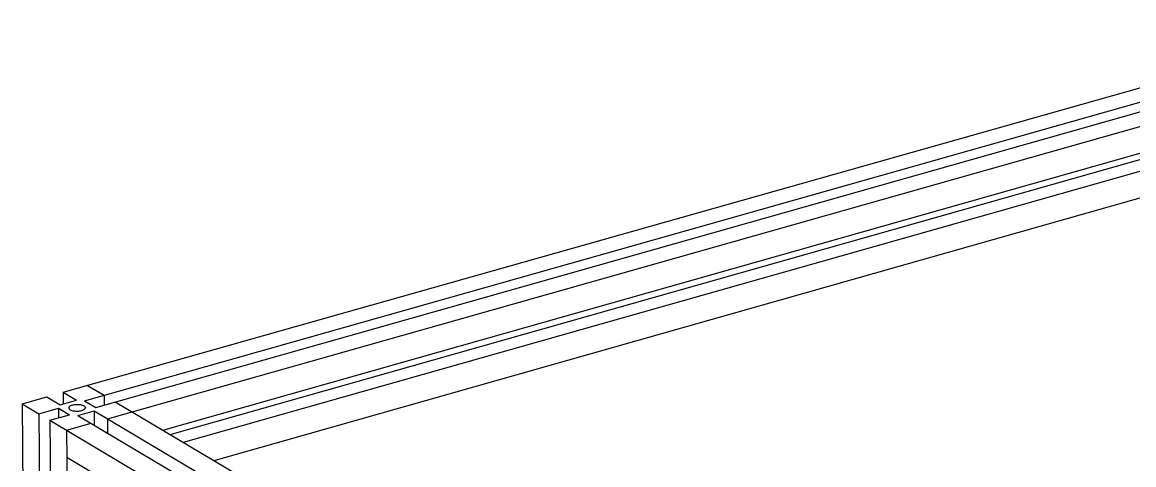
# Model space of a CAD drawing. Header units: millimetres. Extents: x -320 to 345, y -425 to 415.
# Drawn here: x -320.4 to -38.1, y 299.9 to 412.4 of the extents above; entities that cross this region are included whole.
import ezdxf

# ---------------------------------------------------------------- set-up
doc = ezdxf.new("R2010")
doc.units = ezdxf.units.MM
doc.layers.add('VISIBLE', color=7, linetype='Continuous')

msp = doc.modelspace()

# ---------------------------------------------------------------- linework, layer by layer
at = {"layer": 'VISIBLE'}
for p, q in [((-310.05, 318.31), (22.31, 412.38)), ((-304.58, 316.15), (25.36, 409.57)), ((-301.76, 314.47), (28.21, 407.93)), ((-298.77, 311.6), (33.71, 405.81)), ((-284.72, 308.7), (27.61, 397.27)), ((-282.88, 307.61), (24.19, 394.7)), ((-279.5, 305.6), (32.48, 394.11)), ((-271.67, 300.95), (27.61, 385.92)), ((-303.83, 320.07), (-303.83, 320.07)), ((-303.83, 320.07), (-299.6, 317.56)), ((-320.42, 315.37), (-314.2, 317.14)), ((-314.2, 317.14), (-314.2, 317.14)), ((-314.2, 317.14), (-310.82, 315.12)), ((-310.82, 315.12), (-306.67, 316.3)), ((-310.05, 318.31), (-310.03, 315.35)), ((-310.05, 318.31), (-306.67, 316.3)), ((-306.67, 316.3), (-306.67, 316.3)), ((-299.6, 317.56), (-299.59, 315.08)), ((-320.42, 315.37), (-316.26, -245.81)), ((-320.42, 315.37), (-316.2, 312.86)), ((-316.2, 312.86), (-311.22, 314.27)), ((-311.22, 314.27), (-311.2, 311.8)), ((-311.22, 314.27), (-308.4, 312.59)), ((-310.82, 315.12), (-310.82, 315.12)), ((-308.59, 314.4), (-308.57, 314.48)), ((-308.59, 314.4), (-308.59, 314.31)), ((-308.59, 314.31), (-308.59, 314.31)), ((-308.59, 314.31), (-308.57, 314.23)), ((-308.57, 314.48), (-308.53, 314.58)), ((-308.57, 314.23), (-308.49, 314.09)), ((-308.53, 314.58), (-308.45, 314.67)), ((-308.49, 314.09), (-308.37, 313.97)), ((-308.45, 314.67), (-308.35, 314.76)), ((-308.37, 313.97), (-308.23, 313.88)), ((-308.35, 314.76), (-308.22, 314.85)), ((-308.23, 313.88), (-308.06, 313.79)), ((-308.22, 314.85), (-308.06, 314.93)), ((-308.06, 314.93), (-307.88, 315.01)), ((-308.06, 313.79), (-307.83, 313.7)), ((-307.88, 315.01), (-307.67, 315.07)), ((-307.83, 313.7), (-307.54, 313.62)), ((-307.67, 315.07), (-307.45, 315.13)), ((-307.54, 313.62), (-307.36, 313.58)), ((-307.45, 315.13), (-307.21, 315.17)), ((-307.36, 313.58), (-307.17, 313.55)), ((-307.21, 315.17), (-306.96, 315.2)), ((-307.17, 313.55), (-306.96, 313.53)), ((-306.96, 315.2), (-306.71, 315.22)), ((-306.96, 313.53), (-306.74, 313.51)), ((-306.74, 313.51), (-306.51, 313.51)), ((-306.71, 315.22), (-306.47, 315.23)), ((-306.51, 313.51), (-306.26, 313.51)), ((-306.47, 315.23), (-306.24, 315.22)), ((-306.31, 312.44), (-302.16, 313.61)), ((-306.26, 313.51), (-306.02, 313.53)), ((-306.26, 313.51), (-306.02, 313.53)), ((-306.24, 315.22), (-306.01, 315.21)), ((-306.02, 313.53), (-305.77, 313.56)), ((-306.02, 313.53), (-305.77, 313.56)), ((-306.01, 315.21), (-305.81, 315.19)), ((-305.81, 315.19), (-305.61, 315.16)), ((-305.77, 313.56), (-305.53, 313.61)), ((-305.61, 315.16), (-305.44, 315.12)), ((-305.53, 313.61), (-305.3, 313.66)), ((-305.44, 315.12), (-305.15, 315.04)), ((-305.3, 313.66), (-305.1, 313.73)), ((-305.3, 313.66), (-305.1, 313.73)), ((-305.15, 315.04), (-304.92, 314.95)), ((-305.1, 313.73), (-304.91, 313.81)), ((-305.1, 313.73), (-304.91, 313.81)), ((-304.92, 314.95), (-304.75, 314.86)), ((-304.91, 313.81), (-304.75, 313.89)), ((-304.75, 314.86), (-304.6, 314.76)), ((-304.75, 313.89), (-304.62, 313.98)), ((-304.62, 313.98), (-304.52, 314.07)), ((-304.6, 314.76), (-304.48, 314.64)), ((-304.58, 316.15), (-304.58, 316.15)), ((-304.58, 316.15), (-301.76, 314.47)), ((-304.52, 314.07), (-304.45, 314.16)), ((-304.48, 314.64), (-304.4, 314.5)), ((-304.45, 314.16), (-304.41, 314.25)), ((-304.41, 314.25), (-304.38, 314.34)), ((-304.4, 314.5), (-304.38, 314.42)), ((-304.38, 314.42), (-304.38, 314.34)), ((-304.38, 314.42), (-304.38, 314.42)), ((-302.16, 313.61), (-302.13, 309.95)), ((-302.16, 313.61), (-31.15, 152.39)), ((-301.76, 314.47), (-301.76, 314.47)), ((-296.78, 315.88), (-296.78, 315.88)), ((-296.78, 315.88), (-24, 153.7)), ((-316.2, 312.86), (-312.09, -248.45)), ((-313.38, 311.18), (-308.4, 312.59)), ((-313.38, 311.18), (-309.3, -250.21)), ((-313.38, 311.18), (-40.75, 148.83)), ((-308.4, 312.59), (-308.4, 312.59)), ((-306.31, 312.44), (-306.31, 312.44)), ((-306.31, 312.44), (-35.34, 151.18)), ((-298.77, 311.6), (-298.75, 307.94)), ((-292.55, 313.36), (-292.55, 313.36)), ((-309.15, 308.66), (-302.92, 310.42)), ((-309.15, 308.66), (-305.13, -252.85)), ((-302.92, 310.42), (-302.92, 310.42)), ((-309.1, 301.79), (-45.12, 144.47)), ((-309.1, 301.79), (-309.1, 301.79))]:
    msp.add_line(p, q, dxfattribs=at)

doc.saveas('drawing.dxf')
